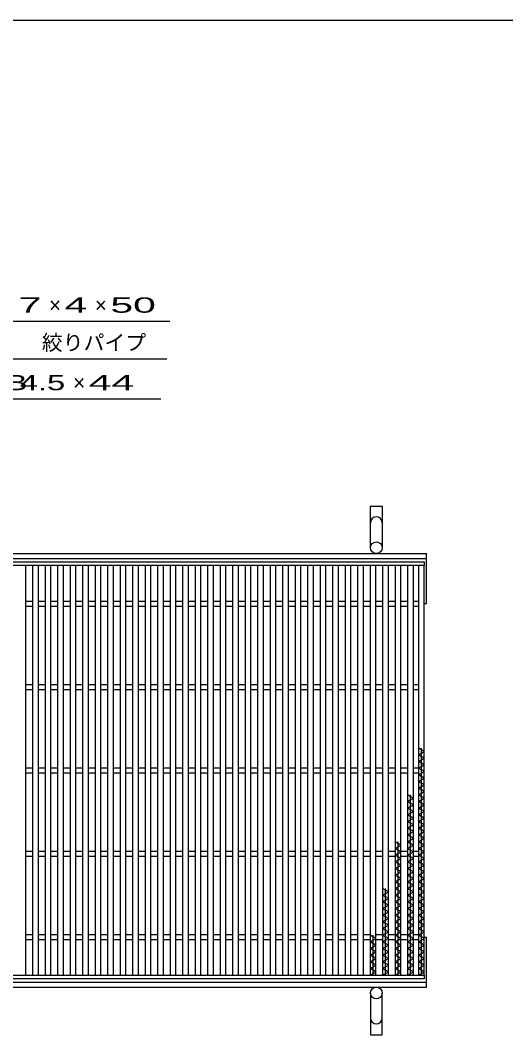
# Model space of a CAD drawing. Units: millimetres, scale not verified. Extents: x -1820 to 1736, y -1282 to 1048.
# Drawn here: x -904 to -321, y -168 to 1048 of the extents above; entities that cross this region are included whole.
import ezdxf
from ezdxf.enums import TextEntityAlignment as Align

# ---------------------------------------------------------------- set-up
doc = ezdxf.new("R2010")
doc.units = ezdxf.units.MM
doc.header["$LTSCALE"] = 10
for name, color, linetype, lineweight in [('0_2', 150, 'Continuous', 25), ('16', 3, 'Continuous', 25), ('19', 6, 'Continuous', 25), ('22', 4, 'Continuous', 25)]:
    doc.layers.add(name, color=color, linetype=linetype, lineweight=lineweight)
doc.styles.add('ベクトル', font='')
doc.styles.get('ベクトル').set_extended_font_data('ベクトル')

msp = doc.modelspace()

# ---------------------------------------------------------------- linework, layer by layer
at = {"layer": '0_2'}
msp.add_line((-1724, 1048.5), (1736, 1048.5), dxfattribs=at)
at = {"layer": '16'}
for p, q in [((-1414, 399), (-419, 399)), ((-419, 394.5), (-1414, 394.5)), ((-897, 394.5), (-904, 394.5)), ((-897, -96.5), (-897, 394.5)), ((-889, 394.5), (-889, -96.5)), ((-882, 394.5), (-889, 394.5)), ((-882, -96.5), (-882, 394.5)), ((-874, 394.5), (-874, -96.5)), ((-867, 394.5), (-874, 394.5)), ((-867, -96.5), (-867, 394.5)), ((-859, 394.5), (-859, -96.5)), ((-852, 394.5), (-859, 394.5)), ((-852, -96.5), (-852, 394.5)), ((-844, 394.5), (-844, -96.5)), ((-837, 394.5), (-844, 394.5)), ((-837, -96.5), (-837, 394.5)), ((-829, 394.5), (-829, -96.5)), ((-822, 394.5), (-829, 394.5)), ((-822, -96.5), (-822, 394.5)), ((-814, 394.5), (-814, -96.5)), ((-807, 394.5), (-814, 394.5)), ((-807, -96.5), (-807, 394.5)), ((-799, 394.5), (-799, -96.5)), ((-792, 394.5), (-799, 394.5)), ((-792, -96.5), (-792, 394.5)), ((-784, 394.5), (-784, -96.5)), ((-777, 394.5), (-784, 394.5)), ((-777, -96.5), (-777, 394.5)), ((-769, 394.5), (-769, -96.5)), ((-762, 394.5), (-769, 394.5)), ((-762, -96.5), (-762, 394.5)), ((-754, 394.5), (-754, -96.5)), ((-747, 394.5), (-754, 394.5)), ((-747, -96.5), (-747, 394.5)), ((-739, 394.5), (-739, -96.5)), ((-732, 394.5), (-739, 394.5)), ((-732, -96.5), (-732, 394.5)), ((-724, 394.5), (-724, -96.5)), ((-717, 394.5), (-724, 394.5)), ((-717, -96.5), (-717, 394.5)), ((-709, 394.5), (-709, -96.5)), ((-702, 394.5), (-709, 394.5)), ((-702, -96.5), (-702, 394.5)), ((-694, 394.5), (-694, -96.5)), ((-687, 394.5), (-694, 394.5)), ((-687, -96.5), (-687, 394.5)), ((-679, 394.5), (-679, -96.5)), ((-672, 394.5), (-679, 394.5)), ((-672, -96.5), (-672, 394.5)), ((-664, 394.5), (-664, -96.5)), ((-657, 394.5), (-664, 394.5)), ((-657, -96.5), (-657, 394.5)), ((-649, 394.5), (-649, -96.5)), ((-642, 394.5), (-649, 394.5)), ((-642, -96.5), (-642, 394.5)), ((-634, 394.5), (-634, -96.5)), ((-627, 394.5), (-634, 394.5)), ((-627, -96.5), (-627, 394.5)), ((-619, 394.5), (-619, -96.5)), ((-612, 394.5), (-619, 394.5)), ((-612, -96.5), (-612, 394.5)), ((-604, 394.5), (-604, -96.5)), ((-597, 394.5), (-604, 394.5)), ((-597, -96.5), (-597, 394.5)), ((-589, 394.5), (-589, -96.5)), ((-582, 394.5), (-589, 394.5)), ((-582, -96.5), (-582, 394.5)), ((-574, 394.5), (-574, -96.5)), ((-567, 394.5), (-574, 394.5)), ((-567, -96.5), (-567, 394.5)), ((-559, 394.5), (-559, -96.5)), ((-552, 394.5), (-559, 394.5)), ((-552, -96.5), (-552, 394.5)), ((-544, 394.5), (-544, -96.5)), ((-537, 394.5), (-544, 394.5)), ((-537, -96.5), (-537, 394.5)), ((-529, 394.5), (-529, -96.5)), ((-522, 394.5), (-529, 394.5)), ((-522, -96.5), (-522, 394.5)), ((-514, 394.5), (-514, -96.5)), ((-507, 394.5), (-514, 394.5)), ((-507, -96.5), (-507, 394.5)), ((-499, 394.5), (-499, -96.5)), ((-492, 394.5), (-499, 394.5)), ((-492, -96.5), (-492, 394.5)), ((-484, 394.5), (-484, -96.5)), ((-477, 394.5), (-484, 394.5)), ((-477, -96.5), (-477, 394.5)), ((-469, 394.5), (-469, -96.5)), ((-462, 394.5), (-469, 394.5)), ((-462, -96.5), (-462, 394.5)), ((-454, 394.5), (-454, -96.5)), ((-447, 394.5), (-454, 394.5)), ((-447, -96.5), (-447, 394.5)), ((-439, 394.5), (-439, -96.5)), ((-432, 394.5), (-439, 394.5)), ((-432, -96.5), (-432, 394.5)), ((-426, 394.5), (-426, -96.5)), ((-419, 394.5), (-426, 394.5)), ((-419, 399), (-419, 394.5)), ((-419, -96.5), (-419, 394.5)), ((-897, 352), (-889, 352)), ((-897, 346), (-889, 346)), ((-882, 352), (-874, 352)), ((-882, 346), (-874, 346)), ((-867, 352), (-859, 352)), ((-867, 346), (-859, 346)), ((-852, 352), (-844, 352)), ((-852, 346), (-844, 346)), ((-837, 352), (-829, 352)), ((-837, 346), (-829, 346)), ((-822, 352), (-814, 352)), ((-822, 346), (-814, 346)), ((-807, 352), (-799, 352)), ((-807, 346), (-799, 346)), ((-792, 352), (-784, 352)), ((-792, 346), (-784, 346)), ((-777, 352), (-769, 352)), ((-777, 346), (-769, 346)), ((-762, 352), (-754, 352)), ((-762, 346), (-754, 346)), ((-747, 352), (-739, 352)), ((-747, 346), (-739, 346)), ((-732, 352), (-724, 352)), ((-732, 346), (-724, 346)), ((-717, 352), (-709, 352)), ((-717, 346), (-709, 346)), ((-702, 352), (-694, 352)), ((-702, 346), (-694, 346)), ((-687, 352), (-679, 352)), ((-687, 346), (-679, 346)), ((-672, 352), (-664, 352)), ((-672, 346), (-664, 346)), ((-657, 352), (-649, 352)), ((-657, 346), (-649, 346)), ((-642, 352), (-634, 352)), ((-642, 346), (-634, 346)), ((-627, 352), (-619, 352)), ((-627, 346), (-619, 346)), ((-612, 352), (-604, 352)), ((-612, 346), (-604, 346)), ((-597, 352), (-589, 352)), ((-597, 346), (-589, 346)), ((-582, 352), (-574, 352)), ((-582, 346), (-574, 346)), ((-567, 352), (-559, 352)), ((-567, 346), (-559, 346)), ((-552, 352), (-544, 352)), ((-552, 346), (-544, 346)), ((-537, 352), (-529, 352)), ((-537, 346), (-529, 346)), ((-522, 352), (-514, 352)), ((-522, 346), (-514, 346)), ((-507, 352), (-499, 352)), ((-507, 346), (-499, 346)), ((-492, 352), (-484, 352)), ((-492, 346), (-484, 346)), ((-477, 352), (-469, 352)), ((-477, 346), (-469, 346)), ((-462, 352), (-454, 352)), ((-462, 346), (-454, 346)), ((-447, 352), (-439, 352)), ((-447, 346), (-439, 346)), ((-432, 352), (-426, 352)), ((-432, 346), (-426, 346)), ((-897, 252), (-889, 252)), ((-897, 246), (-889, 246)), ((-882, 252), (-874, 252)), ((-882, 246), (-874, 246)), ((-867, 252), (-859, 252)), ((-867, 246), (-859, 246)), ((-852, 252), (-844, 252)), ((-852, 246), (-844, 246)), ((-837, 252), (-829, 252)), ((-837, 246), (-829, 246)), ((-822, 252), (-814, 252)), ((-822, 246), (-814, 246)), ((-807, 252), (-799, 252)), ((-807, 246), (-799, 246)), ((-792, 252), (-784, 252)), ((-792, 246), (-784, 246)), ((-777, 252), (-769, 252)), ((-777, 246), (-769, 246)), ((-762, 252), (-754, 252)), ((-762, 246), (-754, 246)), ((-747, 252), (-739, 252)), ((-747, 246), (-739, 246)), ((-732, 252), (-724, 252)), ((-732, 246), (-724, 246)), ((-717, 252), (-709, 252)), ((-717, 246), (-709, 246)), ((-702, 252), (-694, 252)), ((-702, 246), (-694, 246)), ((-687, 252), (-679, 252)), ((-687, 246), (-679, 246)), ((-672, 252), (-664, 252)), ((-672, 246), (-664, 246)), ((-657, 252), (-649, 252)), ((-657, 246), (-649, 246)), ((-642, 252), (-634, 252)), ((-642, 246), (-634, 246)), ((-627, 252), (-619, 252)), ((-627, 246), (-619, 246)), ((-612, 252), (-604, 252)), ((-612, 246), (-604, 246)), ((-597, 252), (-589, 252)), ((-597, 246), (-589, 246)), ((-582, 252), (-574, 252)), ((-582, 246), (-574, 246)), ((-567, 252), (-559, 252)), ((-567, 246), (-559, 246)), ((-552, 252), (-544, 252)), ((-552, 246), (-544, 246)), ((-537, 252), (-529, 252)), ((-537, 246), (-529, 246)), ((-522, 252), (-514, 252)), ((-522, 246), (-514, 246)), ((-507, 252), (-499, 252)), ((-507, 246), (-499, 246)), ((-492, 252), (-484, 252)), ((-492, 246), (-484, 246)), ((-477, 252), (-469, 252)), ((-477, 246), (-469, 246)), ((-462, 252), (-454, 252)), ((-462, 246), (-454, 246)), ((-447, 252), (-439, 252)), ((-447, 246), (-439, 246)), ((-432, 252), (-426, 252)), ((-432, 246), (-426, 246)), ((-419, 171.5), (-426, 175.5)), ((-426, 167.5), (-419, 171.5)), ((-422.5, -96.5), (-422.5, 175.5)), ((-419, 163.5), (-426, 167.5)), ((-426, 159.5), (-419, 163.5)), ((-419, 155.5), (-426, 159.5)), ((-897, 152), (-889, 152)), ((-897, 146), (-889, 146)), ((-882, 152), (-874, 152)), ((-882, 146), (-874, 146)), ((-867, 152), (-859, 152)), ((-867, 146), (-859, 146)), ((-852, 152), (-844, 152)), ((-852, 146), (-844, 146)), ((-837, 152), (-829, 152)), ((-837, 146), (-829, 146)), ((-822, 152), (-814, 152)), ((-822, 146), (-814, 146)), ((-807, 152), (-799, 152)), ((-807, 146), (-799, 146)), ((-792, 152), (-784, 152)), ((-792, 146), (-784, 146)), ((-777, 152), (-769, 152)), ((-777, 146), (-769, 146)), ((-762, 152), (-754, 152)), ((-762, 146), (-754, 146)), ((-747, 152), (-739, 152)), ((-747, 146), (-739, 146)), ((-732, 152), (-724, 152)), ((-732, 146), (-724, 146)), ((-717, 152), (-709, 152)), ((-717, 146), (-709, 146)), ((-702, 152), (-694, 152)), ((-702, 146), (-694, 146)), ((-687, 152), (-679, 152)), ((-687, 146), (-679, 146)), ((-672, 152), (-664, 152)), ((-672, 146), (-664, 146)), ((-657, 152), (-649, 152)), ((-657, 146), (-649, 146)), ((-642, 152), (-634, 152)), ((-642, 146), (-634, 146)), ((-627, 152), (-619, 152)), ((-627, 146), (-619, 146)), ((-612, 152), (-604, 152)), ((-612, 146), (-604, 146)), ((-597, 152), (-589, 152)), ((-597, 146), (-589, 146)), ((-582, 152), (-574, 152)), ((-582, 146), (-574, 146)), ((-567, 152), (-559, 152)), ((-567, 146), (-559, 146)), ((-552, 152), (-544, 152)), ((-552, 146), (-544, 146)), ((-537, 152), (-529, 152)), ((-537, 146), (-529, 146)), ((-522, 152), (-514, 152)), ((-522, 146), (-514, 146)), ((-507, 152), (-499, 152)), ((-507, 146), (-499, 146)), ((-492, 152), (-484, 152)), ((-492, 146), (-484, 146)), ((-477, 152), (-469, 152)), ((-477, 146), (-469, 146)), ((-462, 152), (-454, 152)), ((-462, 146), (-454, 146)), ((-447, 152), (-439, 152)), ((-447, 146), (-439, 146)), ((-432, 152), (-426, 152)), ((-432, 146), (-426, 146)), ((-426, 151.5), (-419, 155.5)), ((-419, 147.5), (-426, 151.5)), ((-426, 143.5), (-419, 147.5)), ((-419, 139.5), (-426, 143.5)), ((-426, 135.5), (-419, 139.5)), ((-419, 131.5), (-426, 135.5)), ((-426, 127.5), (-419, 131.5)), ((-419, 123.5), (-426, 127.5)), ((-426, 119.5), (-419, 123.5)), ((-432, 115.5), (-439, 119.5)), ((-439, 111.5), (-432, 115.5)), ((-432, 107.5), (-439, 111.5)), ((-435.5, -96.5), (-435.5, 119.5)), ((-419, 115.5), (-426, 119.5)), ((-426, 111.5), (-419, 115.5)), ((-419, 107.5), (-426, 111.5)), ((-439, 103.5), (-432, 107.5)), ((-432, 99.5), (-439, 103.5)), ((-439, 95.5), (-432, 99.5)), ((-426, 103.5), (-419, 107.5)), ((-419, 99.5), (-426, 103.5)), ((-426, 95.5), (-419, 99.5)), ((-432, 91.5), (-439, 95.5)), ((-439, 87.5), (-432, 91.5)), ((-432, 83.5), (-439, 87.5)), ((-419, 91.5), (-426, 95.5)), ((-426, 87.5), (-419, 91.5)), ((-419, 83.5), (-426, 87.5)), ((-439, 79.5), (-432, 83.5)), ((-432, 75.5), (-439, 79.5)), ((-439, 71.5), (-432, 75.5)), ((-426, 79.5), (-419, 83.5)), ((-419, 75.5), (-426, 79.5)), ((-426, 71.5), (-419, 75.5)), ((-447, 59.5), (-454, 63.5)), ((-450.5, -96.5), (-450.5, 63.5)), ((-432, 67.5), (-439, 71.5)), ((-439, 63.5), (-432, 67.5)), ((-432, 59.5), (-439, 63.5)), ((-419, 67.5), (-426, 71.5)), ((-426, 63.5), (-419, 67.5)), ((-419, 59.5), (-426, 63.5)), ((-897, 52), (-889, 52)), ((-882, 52), (-874, 52)), ((-867, 52), (-859, 52)), ((-852, 52), (-844, 52)), ((-837, 52), (-829, 52)), ((-822, 52), (-814, 52)), ((-807, 52), (-799, 52)), ((-792, 52), (-784, 52)), ((-777, 52), (-769, 52)), ((-762, 52), (-754, 52)), ((-747, 52), (-739, 52)), ((-732, 52), (-724, 52)), ((-717, 52), (-709, 52)), ((-702, 52), (-694, 52)), ((-687, 52), (-679, 52)), ((-672, 52), (-664, 52)), ((-657, 52), (-649, 52)), ((-642, 52), (-634, 52)), ((-627, 52), (-619, 52)), ((-612, 52), (-604, 52)), ((-597, 52), (-589, 52)), ((-582, 52), (-574, 52)), ((-567, 52), (-559, 52)), ((-552, 52), (-544, 52)), ((-537, 52), (-529, 52)), ((-522, 52), (-514, 52)), ((-507, 52), (-499, 52)), ((-492, 52), (-484, 52)), ((-477, 52), (-469, 52)), ((-462, 52), (-454, 52)), ((-454, 55.5), (-447, 59.5)), ((-447, 51.5), (-454, 55.5)), ((-454, 47.5), (-447, 51.5)), ((-447, 52), (-439, 52)), ((-439, 55.5), (-432, 59.5)), ((-432, 51.5), (-439, 55.5)), ((-439, 47.5), (-432, 51.5)), ((-432, 52), (-426, 52)), ((-426, 55.5), (-419, 59.5)), ((-419, 51.5), (-426, 55.5)), ((-426, 47.5), (-419, 51.5)), ((-897, 46), (-889, 46)), ((-882, 46), (-874, 46)), ((-867, 46), (-859, 46)), ((-852, 46), (-844, 46)), ((-837, 46), (-829, 46)), ((-822, 46), (-814, 46)), ((-807, 46), (-799, 46)), ((-792, 46), (-784, 46)), ((-777, 46), (-769, 46)), ((-762, 46), (-754, 46)), ((-747, 46), (-739, 46)), ((-732, 46), (-724, 46)), ((-717, 46), (-709, 46)), ((-702, 46), (-694, 46)), ((-687, 46), (-679, 46)), ((-672, 46), (-664, 46)), ((-657, 46), (-649, 46)), ((-642, 46), (-634, 46)), ((-627, 46), (-619, 46)), ((-612, 46), (-604, 46)), ((-597, 46), (-589, 46)), ((-582, 46), (-574, 46)), ((-567, 46), (-559, 46)), ((-552, 46), (-544, 46)), ((-537, 46), (-529, 46)), ((-522, 46), (-514, 46)), ((-507, 46), (-499, 46)), ((-492, 46), (-484, 46)), ((-477, 46), (-469, 46)), ((-462, 46), (-454, 46)), ((-447, 43.5), (-454, 47.5)), ((-454, 39.5), (-447, 43.5)), ((-447, 35.5), (-454, 39.5)), ((-447, 46), (-439, 46)), ((-432, 43.5), (-439, 47.5)), ((-439, 39.5), (-432, 43.5)), ((-432, 35.5), (-439, 39.5)), ((-432, 46), (-426, 46)), ((-419, 43.5), (-426, 47.5)), ((-426, 39.5), (-419, 43.5)), ((-419, 35.5), (-426, 39.5)), ((-454, 31.5), (-447, 35.5)), ((-447, 27.5), (-454, 31.5)), ((-454, 23.5), (-447, 27.5)), ((-439, 31.5), (-432, 35.5)), ((-432, 27.5), (-439, 31.5)), ((-439, 23.5), (-432, 27.5)), ((-426, 31.5), (-419, 35.5)), ((-419, 27.5), (-426, 31.5)), ((-426, 23.5), (-419, 27.5)), ((-447, 19.5), (-454, 23.5)), ((-454, 15.5), (-447, 19.5)), ((-447, 11.5), (-454, 15.5)), ((-432, 19.5), (-439, 23.5)), ((-439, 15.5), (-432, 19.5)), ((-432, 11.5), (-439, 15.5)), ((-419, 19.5), (-426, 23.5)), ((-426, 15.5), (-419, 19.5)), ((-419, 11.5), (-426, 15.5)), ((-462, 3.5), (-469, 7.5)), ((-469, -0.5), (-462, 3.5)), ((-465.5, -96.5), (-465.5, 7.5)), ((-454, 7.5), (-447, 11.5)), ((-447, 3.5), (-454, 7.5)), ((-454, -0.5), (-447, 3.5)), ((-439, 7.5), (-432, 11.5)), ((-432, 3.5), (-439, 7.5)), ((-439, -0.5), (-432, 3.5)), ((-426, 7.5), (-419, 11.5)), ((-419, 3.5), (-426, 7.5)), ((-426, -0.5), (-419, 3.5)), ((-462, -4.5), (-469, -0.5)), ((-469, -8.5), (-462, -4.5)), ((-462, -12.5), (-469, -8.5)), ((-447, -4.5), (-454, -0.5)), ((-454, -8.5), (-447, -4.5)), ((-447, -12.5), (-454, -8.5)), ((-432, -4.5), (-439, -0.5)), ((-439, -8.5), (-432, -4.5)), ((-432, -12.5), (-439, -8.5)), ((-419, -4.5), (-426, -0.5)), ((-426, -8.5), (-419, -4.5)), ((-419, -12.5), (-426, -8.5)), ((-469, -16.5), (-462, -12.5)), ((-462, -20.5), (-469, -16.5)), ((-469, -24.5), (-462, -20.5)), ((-454, -16.5), (-447, -12.5)), ((-447, -20.5), (-454, -16.5)), ((-454, -24.5), (-447, -20.5)), ((-439, -16.5), (-432, -12.5)), ((-432, -20.5), (-439, -16.5)), ((-439, -24.5), (-432, -20.5)), ((-426, -16.5), (-419, -12.5)), ((-419, -20.5), (-426, -16.5)), ((-426, -24.5), (-419, -20.5)), ((-462, -28.5), (-469, -24.5)), ((-469, -32.5), (-462, -28.5)), ((-462, -36.5), (-469, -32.5)), ((-447, -28.5), (-454, -24.5)), ((-454, -32.5), (-447, -28.5)), ((-447, -36.5), (-454, -32.5)), ((-432, -28.5), (-439, -24.5)), ((-439, -32.5), (-432, -28.5)), ((-432, -36.5), (-439, -32.5)), ((-419, -28.5), (-426, -24.5)), ((-426, -32.5), (-419, -28.5)), ((-419, -36.5), (-426, -32.5)), ((-897, -48), (-889, -48)), ((-882, -48), (-874, -48)), ((-867, -48), (-859, -48)), ((-852, -48), (-844, -48)), ((-837, -48), (-829, -48)), ((-822, -48), (-814, -48)), ((-807, -48), (-799, -48)), ((-792, -48), (-784, -48)), ((-777, -48), (-769, -48)), ((-762, -48), (-754, -48)), ((-747, -48), (-739, -48)), ((-732, -48), (-724, -48)), ((-717, -48), (-709, -48)), ((-702, -48), (-694, -48)), ((-687, -48), (-679, -48)), ((-672, -48), (-664, -48)), ((-657, -48), (-649, -48)), ((-642, -48), (-634, -48)), ((-627, -48), (-619, -48)), ((-612, -48), (-604, -48)), ((-597, -48), (-589, -48)), ((-582, -48), (-574, -48)), ((-567, -48), (-559, -48)), ((-552, -48), (-544, -48)), ((-537, -48), (-529, -48)), ((-522, -48), (-514, -48)), ((-507, -48), (-499, -48)), ((-492, -48), (-484, -48)), ((-477, -52.5), (-484, -48.5)), ((-480.5, -96.5), (-480.5, -48.5)), ((-477, -48), (-469, -48)), ((-469, -40.5), (-462, -36.5)), ((-462, -44.5), (-469, -40.5)), ((-469, -48.5), (-462, -44.5)), ((-462, -52.5), (-469, -48.5)), ((-462, -48), (-454, -48)), ((-454, -40.5), (-447, -36.5)), ((-447, -44.5), (-454, -40.5)), ((-454, -48.5), (-447, -44.5)), ((-447, -52.5), (-454, -48.5)), ((-447, -48), (-439, -48)), ((-439, -40.5), (-432, -36.5)), ((-432, -44.5), (-439, -40.5)), ((-439, -48.5), (-432, -44.5)), ((-432, -52.5), (-439, -48.5)), ((-432, -48), (-426, -48)), ((-426, -40.5), (-419, -36.5)), ((-419, -44.5), (-426, -40.5)), ((-426, -48.5), (-419, -44.5)), ((-419, -52.5), (-426, -48.5)), ((-897, -54), (-889, -54)), ((-882, -54), (-874, -54)), ((-867, -54), (-859, -54)), ((-852, -54), (-844, -54)), ((-837, -54), (-829, -54)), ((-822, -54), (-814, -54)), ((-807, -54), (-799, -54)), ((-792, -54), (-784, -54)), ((-777, -54), (-769, -54)), ((-762, -54), (-754, -54)), ((-747, -54), (-739, -54)), ((-732, -54), (-724, -54)), ((-717, -54), (-709, -54)), ((-702, -54), (-694, -54)), ((-687, -54), (-679, -54)), ((-672, -54), (-664, -54)), ((-657, -54), (-649, -54)), ((-642, -54), (-634, -54)), ((-627, -54), (-619, -54)), ((-612, -54), (-604, -54)), ((-597, -54), (-589, -54)), ((-582, -54), (-574, -54)), ((-567, -54), (-559, -54)), ((-552, -54), (-544, -54)), ((-537, -54), (-529, -54)), ((-522, -54), (-514, -54)), ((-507, -54), (-499, -54)), ((-492, -54), (-484, -54)), ((-484, -56.5), (-477, -52.5)), ((-477, -60.5), (-484, -56.5)), ((-484, -64.5), (-477, -60.5)), ((-477, -54), (-469, -54)), ((-469, -56.5), (-462, -52.5)), ((-462, -60.5), (-469, -56.5)), ((-469, -64.5), (-462, -60.5)), ((-462, -54), (-454, -54)), ((-454, -56.5), (-447, -52.5)), ((-447, -60.5), (-454, -56.5)), ((-454, -64.5), (-447, -60.5)), ((-447, -54), (-439, -54)), ((-439, -56.5), (-432, -52.5)), ((-432, -60.5), (-439, -56.5)), ((-439, -64.5), (-432, -60.5)), ((-432, -54), (-426, -54)), ((-426, -56.5), (-419, -52.5)), ((-419, -60.5), (-426, -56.5)), ((-426, -64.5), (-419, -60.5)), ((-477, -68.5), (-484, -64.5)), ((-484, -72.5), (-477, -68.5)), ((-477, -76.5), (-484, -72.5)), ((-462, -68.5), (-469, -64.5)), ((-469, -72.5), (-462, -68.5)), ((-462, -76.5), (-469, -72.5)), ((-447, -68.5), (-454, -64.5)), ((-454, -72.5), (-447, -68.5)), ((-447, -76.5), (-454, -72.5)), ((-432, -68.5), (-439, -64.5)), ((-439, -72.5), (-432, -68.5)), ((-432, -76.5), (-439, -72.5)), ((-419, -68.5), (-426, -64.5)), ((-426, -72.5), (-419, -68.5)), ((-419, -76.5), (-426, -72.5)), ((-484, -80.5), (-477, -76.5)), ((-477, -84.5), (-484, -80.5)), ((-484, -88.5), (-477, -84.5)), ((-469, -80.5), (-462, -76.5)), ((-462, -84.5), (-469, -80.5)), ((-469, -88.5), (-462, -84.5)), ((-454, -80.5), (-447, -76.5)), ((-447, -84.5), (-454, -80.5)), ((-454, -88.5), (-447, -84.5)), ((-439, -80.5), (-432, -76.5)), ((-432, -84.5), (-439, -80.5)), ((-439, -88.5), (-432, -84.5)), ((-426, -80.5), (-419, -76.5)), ((-419, -84.5), (-426, -80.5)), ((-426, -88.5), (-419, -84.5)), ((-1414, -96.5), (-419, -96.5)), ((-904, -96.5), (-897, -96.5)), ((-889, -96.5), (-882, -96.5)), ((-874, -96.5), (-867, -96.5)), ((-859, -96.5), (-852, -96.5)), ((-844, -96.5), (-837, -96.5)), ((-829, -96.5), (-822, -96.5)), ((-814, -96.5), (-807, -96.5)), ((-799, -96.5), (-792, -96.5)), ((-784, -96.5), (-777, -96.5)), ((-769, -96.5), (-762, -96.5)), ((-754, -96.5), (-747, -96.5)), ((-739, -96.5), (-732, -96.5)), ((-724, -96.5), (-717, -96.5)), ((-709, -96.5), (-702, -96.5)), ((-694, -96.5), (-687, -96.5)), ((-679, -96.5), (-672, -96.5)), ((-664, -96.5), (-657, -96.5)), ((-649, -96.5), (-642, -96.5)), ((-634, -96.5), (-627, -96.5)), ((-619, -96.5), (-612, -96.5)), ((-604, -96.5), (-597, -96.5)), ((-589, -96.5), (-582, -96.5)), ((-574, -96.5), (-567, -96.5)), ((-559, -96.5), (-552, -96.5)), ((-544, -96.5), (-537, -96.5)), ((-529, -96.5), (-522, -96.5)), ((-514, -96.5), (-507, -96.5)), ((-499, -96.5), (-492, -96.5)), ((-477, -92.5), (-484, -88.5)), ((-484, -96.5), (-477, -92.5)), ((-484, -96.5), (-477, -96.5)), ((-462, -92.5), (-469, -88.5)), ((-469, -96.5), (-462, -92.5)), ((-469, -96.5), (-462, -96.5)), ((-447, -92.5), (-454, -88.5)), ((-454, -96.5), (-447, -92.5)), ((-454, -96.5), (-447, -96.5)), ((-432, -92.5), (-439, -88.5)), ((-439, -96.5), (-432, -92.5)), ((-439, -96.5), (-432, -96.5)), ((-419, -92.5), (-426, -88.5)), ((-426, -96.5), (-419, -92.5)), ((-426, -96.5), (-419, -96.5)), ((-419, -96.5), (-419, -101)), ((-419, -101), (-1414, -101))]:
    msp.add_line(p, q, dxfattribs=at)
at = {"layer": '19'}
for p, q in [((-483.5, 416), (-483.5, 466)), ((-483.5, 466), (-469.5, 466)), ((-469.5, 466), (-469.5, 416)), ((-1416.5, 409), (-416.5, 409)), ((-1416.5, 403), (-416.5, 403)), ((-416.5, 349), (-416.5, 409)), ((-419, 349), (-416.5, 349)), ((-419, -51), (-416.5, -51)), ((-416.5, -111), (-416.5, -51)), ((-1416.5, -105), (-416.5, -105)), ((-1416.5, -111), (-416.5, -111)), ((-483.5, -118), (-483.5, -168)), ((-469.5, -168), (-469.5, -118)), ((-483.5, -168), (-469.5, -168))]:
    msp.add_line(p, q, dxfattribs=at)
for centre in [(-476.5, 416), (-476.5, -118)]:
    msp.add_circle(centre, 7, dxfattribs=at)
for centre, start, end in [((-476.5, 446), 0, 180), ((-476.5, -148), 180, 0)]:
    msp.add_arc(centre, 7, start, end, dxfattribs=at)
at = {"layer": '22'}
for p, q in [((-1184.2, 687.5), (-724.2, 687.5)), ((-1167.8, 642.5), (-727.8, 642.5)), ((-1155.2, 594.5), (-735.2, 594.5))]:
    msp.add_line(p, q, dxfattribs=at)

# ---------------------------------------------------------------- texts
at = {"layer": '22', "color": 2, "style": 'ベクトル'}
for s, width, p in [(' 7 ', 2, (-919.2, 707)), (' 4 ', 2, (-864.2, 707)), (' 50 ', 2, (-809.2, 707)), ('FB', 1.6, (-945.2, 614)), (' 4.5 ', 1.6, (-915.2, 614)), (' 44 ', 2, (-835.2, 614))]:
    msp.add_text(s, height=18.33, dxfattribs=dict(at, width=width)).set_placement(p, align=Align.MIDDLE_LEFT)
for s, height, p in [('×', 18.3, (-869.2, 707)), ('×', 18.3, (-814.2, 707)), ('絞りパイプ', 18.33, (-877.8, 662)), ('×', 18.3, (-840.2, 614))]:
    msp.add_text(s, height=height, dxfattribs=at).set_placement(p, align=Align.MIDDLE_LEFT)

doc.saveas('drawing.dxf')
